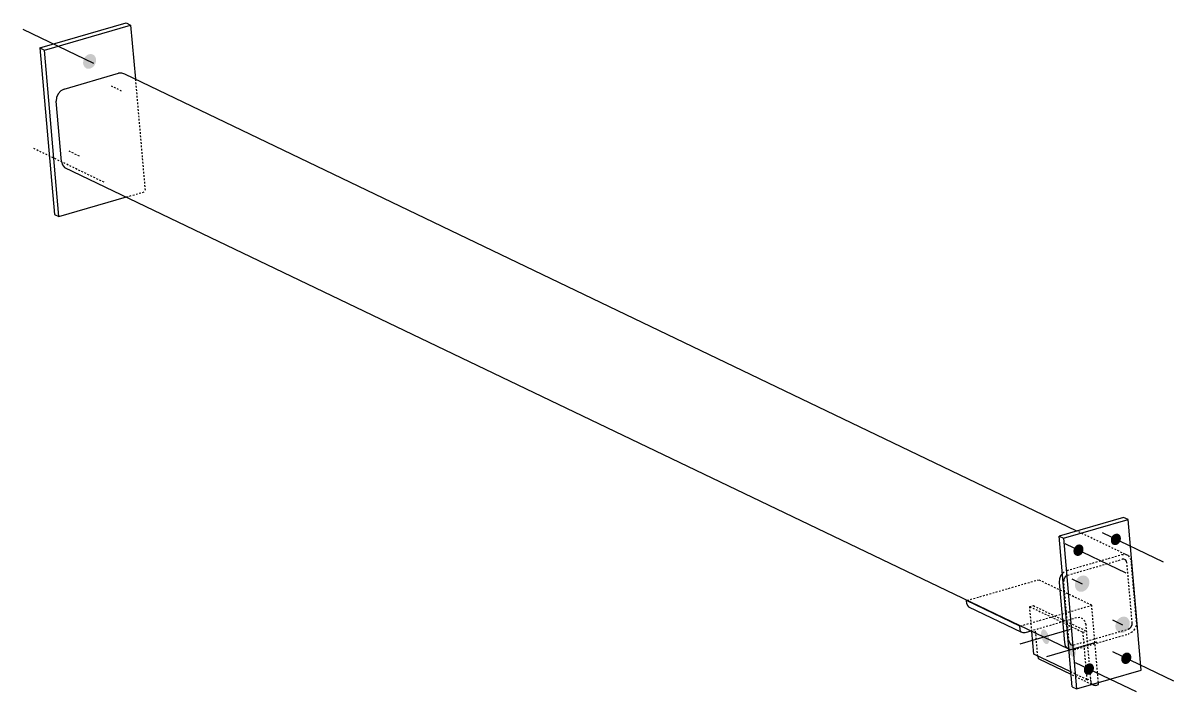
# Model space of a CAD drawing. Header units: millimetres. Extents: x 3 to 34735, y 3 to 809.
# Drawn here: x 6514 to 7873, y 19 to 809 of the extents above; entities that cross this region are included whole.
import ezdxf

# ---------------------------------------------------------------- set-up
doc = ezdxf.new("R2010")
doc.units = ezdxf.units.MM
doc.linetypes.add('DXK_LINE_DOT2', pattern=[3.9198, 1.9599, -1.9599])
doc.layers.add('STÅL', color=7, linetype='Continuous')

msp = doc.modelspace()

# ---------------------------------------------------------------- hatches: boundary and pattern name
at = {"layer": 'STÅL', "linetype": 'Continuous'}
for points in [[(6586.4, 767.2), (6587.3, 768.8), (6588.5, 770.2), (6589.9, 771.4), (6591.4, 772.2), (6593, 772.6), (6594.6, 772.7), (6596.2, 772.4), (6597.5, 771.8), (6598.7, 770.8), (6599.6, 769.5), (6600.3, 767.9), (6600.6, 766.2), (6600.6, 764.4), (6600.2, 762.6), (6599.6, 760.9), (6598.6, 759.2), (6597.4, 757.8), (6596, 756.7), (6594.5, 755.9), (6592.9, 755.4), (6591.3, 755.3), (6589.8, 755.6), (6588.4, 756.3), (6587.2, 757.3), (6586.3, 758.6), (6585.7, 760.1), (6585.3, 761.8), (6585.4, 763.6), (6585.7, 765.5)], [(7799.2, 202), (7799.9, 203.3), (7800.8, 204.4), (7801.9, 205.2), (7803.1, 205.9), (7804.4, 206.2), (7805.6, 206.3), (7806.8, 206.1), (7807.8, 205.6), (7808.8, 204.8), (7809.5, 203.8), (7810, 202.6), (7810.2, 201.3), (7810.2, 199.9), (7810, 198.4), (7809.4, 197.1), (7808.7, 195.8), (7807.8, 194.7), (7806.7, 193.8), (7805.5, 193.2), (7804.2, 192.8), (7803, 192.8), (7801.8, 193), (7800.7, 193.5), (7799.8, 194.3), (7799.1, 195.3), (7798.6, 196.5), (7798.4, 197.8), (7798.4, 199.2), (7798.6, 200.6)], [(7755.1, 189.2), (7755.8, 190.5), (7756.8, 191.6), (7757.8, 192.5), (7759, 193.1), (7760.3, 193.5), (7761.5, 193.5), (7762.7, 193.3), (7763.8, 192.8), (7764.7, 192), (7765.4, 191), (7765.9, 189.8), (7766.1, 188.5), (7766.1, 187.1), (7765.9, 185.7), (7765.3, 184.3), (7764.6, 183), (7763.7, 181.9), (7762.6, 181.1), (7761.4, 180.4), (7760.2, 180.1), (7758.9, 180), (7757.7, 180.2), (7756.7, 180.7), (7755.7, 181.5), (7755, 182.5), (7754.5, 183.7), (7754.3, 185), (7754.3, 186.4), (7754.6, 187.9)], [(7757.2, 150.7), (7758.3, 152.5), (7759.6, 154.1), (7761.1, 155.4), (7762.8, 156.3), (7764.6, 156.8), (7766.4, 156.9), (7768.1, 156.6), (7769.6, 155.8), (7770.9, 154.7), (7772, 153.3), (7772.7, 151.6), (7773, 149.7), (7773, 147.7), (7772.6, 145.6), (7771.9, 143.7), (7770.8, 141.9), (7769.5, 140.3), (7767.9, 139.1), (7766.2, 138.2), (7764.5, 137.6), (7762.7, 137.6), (7761, 137.9), (7759.5, 138.6), (7758.2, 139.7), (7757.1, 141.2), (7756.4, 142.9), (7756.1, 144.8), (7756.1, 146.8), (7756.5, 148.8)], [(7804.9, 102.2), (7806, 104), (7807.3, 105.5), (7808.9, 106.8), (7810.6, 107.7), (7812.3, 108.2), (7814.1, 108.3), (7815.8, 108), (7817.3, 107.3), (7818.6, 106.1), (7819.7, 104.7), (7820.4, 103), (7820.7, 101.1), (7820.7, 99.1), (7820.3, 97.1), (7819.6, 95.1), (7818.5, 93.3), (7817.2, 91.8), (7815.6, 90.5), (7813.9, 89.6), (7812.2, 89.1), (7810.4, 89), (7808.7, 89.3), (7807.2, 90.1), (7805.9, 91.2), (7804.8, 92.6), (7804.1, 94.3), (7803.8, 96.2), (7803.8, 98.2), (7804.2, 100.2)], [(7724.9, 85.7), (7725.3, 83.8), (7725.5, 82), (7725.6, 80.4), (7725.4, 78.9), (7725, 77.6), (7724.4, 76.6), (7723.7, 76), (7722.9, 75.8), (7721.9, 75.9), (7720.9, 76.4), (7719.9, 77.3), (7719, 78.5), (7718.1, 79.9), (7717.3, 81.5), (7716.7, 83.3), (7716.3, 85.1), (7716.1, 86.9), (7716, 88.6), (7716.2, 90.1), (7716.6, 91.4), (7717.2, 92.3), (7717.9, 93), (7718.7, 93.2), (7719.7, 93.1), (7720.7, 92.6), (7721.7, 91.7), (7722.6, 90.5), (7723.5, 89.1), (7724.3, 87.4)], [(7756.3, 70.6), (7756.7, 68.8), (7757, 67), (7757, 65.3), (7756.8, 63.8), (7756.4, 62.5), (7755.9, 61.5), (7755.2, 60.9), (7754.3, 60.7), (7753.4, 60.8), (7752.4, 61.3), (7751.4, 62.2), (7750.4, 63.4), (7749.5, 64.8), (7748.8, 66.4), (7748.2, 68.2), (7747.7, 70), (7747.5, 71.8), (7747.5, 73.5), (7747.7, 75), (7748, 76.3), (7748.6, 77.3), (7749.3, 77.9), (7750.2, 78.1), (7751.1, 78), (7752.1, 77.5), (7753.1, 76.6), (7754, 75.4), (7754.9, 74), (7755.7, 72.3)], [(7811.4, 61.6), (7812.2, 62.8), (7813.1, 63.9), (7814.2, 64.8), (7815.4, 65.5), (7816.6, 65.8), (7817.9, 65.9), (7819.1, 65.7), (7820.1, 65.1), (7821.1, 64.4), (7821.8, 63.4), (7822.3, 62.2), (7822.5, 60.8), (7822.5, 59.4), (7822.2, 58), (7821.7, 56.7), (7821, 55.4), (7820, 54.3), (7819, 53.4), (7817.8, 52.8), (7816.5, 52.4), (7815.3, 52.4), (7814.1, 52.6), (7813, 53.1), (7812.1, 53.9), (7811.4, 54.9), (7810.9, 56.1), (7810.6, 57.4), (7810.7, 58.8), (7810.9, 60.2)], [(7767.4, 48.8), (7768.1, 50.1), (7769, 51.2), (7770.1, 52), (7771.3, 52.7), (7772.6, 53), (7773.8, 53.1), (7775, 52.9), (7776, 52.4), (7777, 51.6), (7777.7, 50.6), (7778.2, 49.4), (7778.4, 48.1), (7778.4, 46.7), (7778.1, 45.2), (7777.6, 43.9), (7776.9, 42.6), (7776, 41.5), (7774.9, 40.6), (7773.7, 40), (7772.4, 39.6), (7771.2, 39.6), (7770, 39.8), (7768.9, 40.3), (7768, 41.1), (7767.3, 42.1), (7766.8, 43.3), (7766.6, 44.6), (7766.6, 46), (7766.8, 47.4)]]:
    msp.add_hatch(color=96, dxfattribs=at).paths.add_polyline_path(points)

# ---------------------------------------------------------------- linework, layer by layer
at = {"layer": 'STÅL', "color": 96, "linetype": 'Continuous'}
for p, q in [((6597.8, 761.7), (6514.4, 801.8)), ((7860.6, 172.5), (7788.6, 207.1)), ((7816.5, 159.7), (7744.5, 194.3)), ((7752.5, 153), (7764.5, 147.2)), ((7800.2, 104.4), (7812.3, 98.7)), ((7750.5, 93.1), (7691.1, 75.9)), ((7781.9, 78), (7722.6, 60.8)), ((7872.9, 32.1), (7800.9, 66.7)), ((7828.8, 19.3), (7756.8, 53.9))]:
    msp.add_line(p, q, dxfattribs=at)
at = {"layer": 'STÅL', "color": 2, "linetype": 'Continuous'}
for p, q in [((6534.4, 779.9), (6636.1, 809.4)), ((6539.6, 777.4), (6641.4, 806.9)), ((6636.1, 809.4), (6641.4, 806.9)), ((6641.4, 806.9), (6647, 742.9)), ((6534.4, 779.9), (6551.6, 583.3)), ((6534.4, 779.9), (6539.6, 777.4)), ((6556.8, 580.8), (6539.6, 777.4)), ((6562.8, 731.3), (6627.2, 750)), ((6631.2, 750.2), (6627.2, 750)), ((6634.7, 748.8), (6631.2, 750.2)), ((7758.3, 209.4), (6634.7, 748.8)), ((6554, 721.6), (6553.6, 717.1)), ((6555.9, 725.9), (6554, 721.6)), ((6559, 729.3), (6555.9, 725.9)), ((6562.8, 731.3), (6559, 729.3)), ((6559.8, 646), (6553.6, 717.1)), ((6559.8, 646), (6561, 641.9)), ((6561, 641.9), (6563.5, 638.9)), ((6563.5, 638.9), (7747.6, 70.5)), ((6556.8, 580.8), (6636.5, 603.9)), ((6551.6, 583.3), (6556.8, 580.8)), ((7813.5, 225.4), (7737.2, 203.3)), ((7742.5, 200.8), (7818.8, 222.9)), ((7818.8, 222.9), (7813.5, 225.4)), ((7834.3, 45.1), (7818.8, 222.9)), ((7737.2, 203.3), (7742.5, 200.8)), ((7752.8, 25.5), (7737.2, 203.3)), ((7742.5, 200.8), (7758, 22.9)), ((7737.7, 148.7), (7738.1, 153.3)), ((7738.1, 153.3), (7739.9, 157.5)), ((7741.1, 158.8), (7739.9, 157.5)), ((7743.9, 77.6), (7737.7, 148.7)), ((7628.1, 127.3), (7628.8, 127.5)), ((7691, 97.1), (7628.1, 127.3)), ((7628.4, 123.6), (7628.1, 127.3)), ((7628.4, 123.6), (7629, 121.5)), ((7629, 121.5), (7630.3, 120)), ((7630.3, 120), (7693.1, 89.8)), ((7691, 97.1), (7691.7, 97.3)), ((7691.3, 93.4), (7691, 97.1)), ((7691.9, 91.3), (7691.3, 93.4)), ((7693.1, 89.8), (7691.9, 91.3)), ((7694.9, 89.1), (7693.1, 89.8)), ((7696.9, 89.2), (7694.9, 89.1)), ((7704.2, 91.3), (7696.9, 89.2)), ((7707.5, 63.9), (7705.2, 90.8)), ((7745, 73.5), (7743.9, 77.6)), ((7747.6, 70.5), (7745, 73.5)), ((7748.9, 69.9), (7747.6, 70.5)), ((7751.3, 43), (7707.5, 63.9)), ((7712.1, 61.4), (7712.1, 61.8)), ((7712.1, 61.4), (7712.7, 59.4)), ((7712.7, 59.4), (7713.9, 57.9)), ((7751.5, 39.9), (7713.9, 57.9)), ((7758, 22.9), (7834.3, 45.1)), ((7776.8, 27.7), (7775.9, 28.1)), ((7776.8, 27.7), (7776.4, 28.3)), ((7778.6, 27), (7776.8, 27.7)), ((7780.6, 27.1), (7783.9, 28.1)), ((7783.9, 28.1), (7783.7, 30.4)), ((7752.8, 25.5), (7758, 22.9)), ((7780.6, 27.1), (7778.6, 27))]:
    msp.add_line(p, q, dxfattribs=at)
at = {"layer": 'STÅL', "color": 96, "linetype": 'DXK_LINE_DOT2'}
for p, q in [((6630.8, 729), (6618.8, 734.8)), ((6610.1, 621.3), (6526.7, 661.3)), ((6581, 652.1), (6569, 657.9))]:
    msp.add_line(p, q, dxfattribs=at)
at = {"layer": 'STÅL', "color": 7, "linetype": 'DXK_LINE_DOT2'}
for p, q in [((6647, 742.9), (6658.6, 610.3)), ((6636.5, 603.9), (6658.6, 610.3)), ((7818.8, 180.4), (7758.3, 209.4)), ((7746.8, 162.9), (7811.3, 181.6)), ((7811.3, 181.6), (7815.2, 181.9)), ((7815.2, 181.9), (7818.8, 180.4)), ((7818.8, 180.4), (7821.3, 177.4)), ((7821.3, 177.4), (7822.4, 173.3)), ((7747.3, 157.3), (7811.8, 176)), ((7813.8, 176.1), (7811.8, 176)), ((7815.5, 175.4), (7813.8, 176.1)), ((7816.8, 173.9), (7815.5, 175.4)), ((7817.4, 171.8), (7816.8, 173.9)), ((7823.6, 100.7), (7817.4, 171.8)), ((7828.7, 102.2), (7822.4, 173.3)), ((7628.8, 127.5), (7712.9, 151.9)), ((7775.8, 121.7), (7712.9, 151.9)), ((7743, 160.9), (7741.1, 158.8)), ((7742.9, 152.5), (7742.7, 150.2)), ((7749, 79.1), (7742.7, 150.2)), ((7743.9, 154.6), (7742.9, 152.5)), ((7746.8, 162.9), (7743, 160.9)), ((7745.4, 156.3), (7743.9, 154.6)), ((7747.3, 157.3), (7745.4, 156.3)), ((7691.7, 97.3), (7775.8, 121.7)), ((7702.6, 120.1), (7706.9, 121.3)), ((7702.6, 120.1), (7765.5, 89.9)), ((7705.2, 90.8), (7702.6, 120.1)), ((7706.9, 121.3), (7769.7, 91.2)), ((7783.7, 30.4), (7775.8, 121.7)), ((7757.9, 106.9), (7704.2, 91.3)), ((7761.9, 107.2), (7757.9, 106.9)), ((7765.4, 105.7), (7761.9, 107.2)), ((7767.9, 102.7), (7765.4, 105.7)), ((7769.1, 98.7), (7767.9, 102.7)), ((7775, 31.3), (7769.1, 98.7)), ((7820.9, 94.6), (7822.4, 96.3)), ((7822.4, 96.3), (7823.4, 98.4)), ((7823.4, 98.4), (7823.6, 100.7)), ((7828.3, 97.6), (7826.4, 93.4)), ((7828.7, 102.2), (7828.3, 97.6)), ((7712.1, 61.8), (7709.4, 92.9)), ((7754.5, 74.9), (7819, 93.6)), ((7755, 69.3), (7819.5, 88)), ((7765.5, 89.9), (7769.7, 91.2)), ((7770.4, 33.8), (7765.5, 89.9)), ((7819, 93.6), (7820.9, 94.6)), ((7823.3, 90), (7819.5, 88)), ((7826.4, 93.4), (7823.3, 90)), ((7751.1, 69), (7748.9, 69.9)), ((7749, 79.1), (7749.5, 77)), ((7749.5, 77), (7750.8, 75.5)), ((7750.8, 75.5), (7752.6, 74.8)), ((7755, 69.3), (7751.1, 69)), ((7752.6, 74.8), (7753.5, 74.8)), ((7753.5, 74.8), (7754.5, 74.9)), ((7770.4, 33.8), (7751.3, 43)), ((7775.9, 28.1), (7751.5, 39.9)), ((7770.4, 33.8), (7774.6, 35)), ((7775.6, 29.2), (7775, 31.3)), ((7776.4, 28.3), (7775.6, 29.2))]:
    msp.add_line(p, q, dxfattribs=at)

doc.saveas('drawing.dxf')
